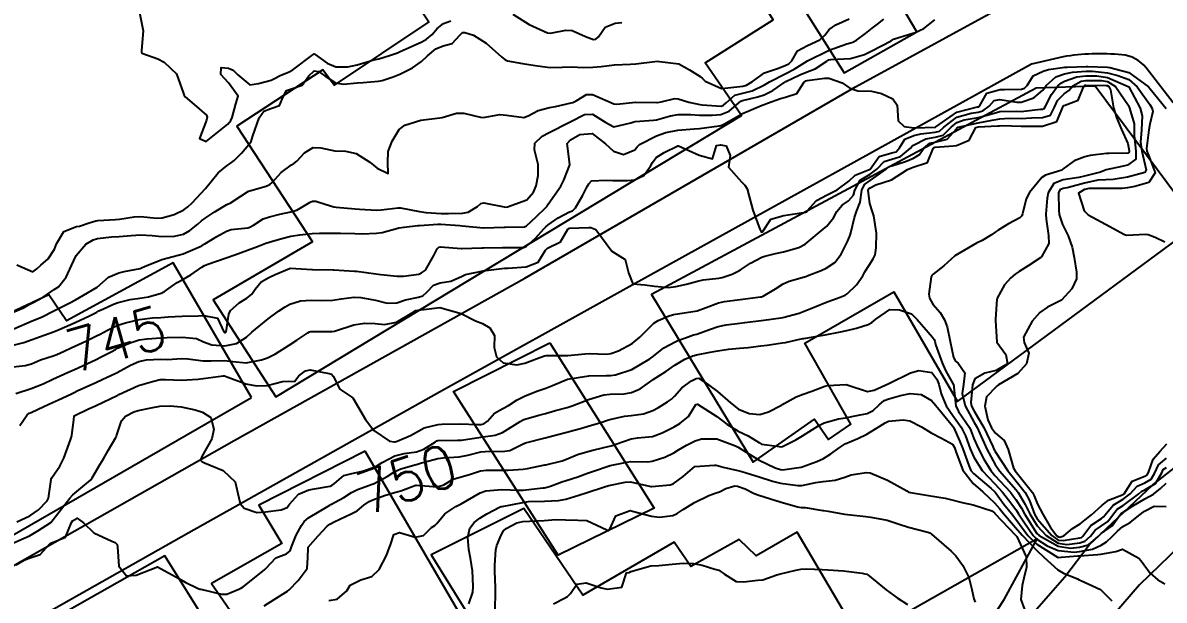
# Model space of a CAD drawing. Header units: metres. Extents: x 318500 to 325275, y 7408834 to 7428799.
# Drawn here: x 323402.2 to 323508.7, y 7420582.3 to 7420636.2 of the extents above; entities that cross this region are included whole.
import ezdxf
from ezdxf.enums import TextEntityAlignment as Align

# ---------------------------------------------------------------- set-up
doc = ezdxf.new("R2010")
doc.units = ezdxf.units.M
doc.header["$MEASUREMENT"] = 0
for name, color, linetype in [('Cotas', 45, 'Continuous'), ('Curvas de Nivel 1m', 11, 'Continuous'), ('Curvas de Nivel 5m', 15, 'Continuous'), ('Edificações', 30, 'Continuous'), ('Vias Primárias', 230, 'Continuous')]:
    doc.layers.add(name, color=color, linetype=linetype)
doc.styles.add('Style-STANDARD', font='STANDARD.shx')

msp = doc.modelspace()

# ---------------------------------------------------------------- linework, layer by layer
at = {"layer": 'Curvas de Nivel 1m', "flags": 128}
for points, elevation in [([(323401.08, 7420609.06), (323402.26, 7420609.58), (323402.78, 7420609.89), (323403.1, 7420610.05), (323404.09, 7420610.58), (323405.12, 7420611.27), (323405.29, 7420611.38), (323405.52, 7420611.54), (323406.24, 7420612.42), (323406.73, 7420613.53), (323407.16, 7420614.47), (323408.07, 7420615.51), (323408.76, 7420615.91), (323409.18, 7420616.03), (323410.47, 7420616.19), (323411.18, 7420616.24), (323412.32, 7420616.32), (323413.18, 7420616.38), (323414.28, 7420616.32), (323415.18, 7420616.24), (323416.34, 7420616.25), (323417.19, 7420616.45), (323417.79, 7420616.79), (323418.52, 7420617.37), (323418.88, 7420617.69), (323419.21, 7420617.94), (323420.06, 7420618.5), (323421.23, 7420619.21), (323421.31, 7420619.25), (323421.53, 7420619.33), (323422.54, 7420620.01), (323423.24, 7420620.46), (323424.89, 7420620.93), (323425.25, 7420621.09), (323425.47, 7420621.28), (323426.31, 7420622.22), (323427.28, 7420622.92), (323427.49, 7420623.04), (323427.75, 7420623.25), (323428.49, 7420624.05), (323429.3, 7420624.53), (323430.01, 7420624.5), (323431.3, 7420624.22), (323432.3, 7420624.19), (323433.29, 7420623.97), (323434.58, 7420623.16), (323435.27, 7420622.62), (323436.28, 7420622.12), (323436.25, 7420623.14), (323436.28, 7420624.15), (323436.66, 7420625.13), (323437.32, 7420626.22), (323437.83, 7420626.61), (323439.33, 7420627.1), (323441.11, 7420627.3), (323441.33, 7420627.35), (323442.66, 7420627.74), (323443.34, 7420627.73), (323445.02, 7420627.34), (323445.34, 7420627.36), (323446.71, 7420627.63), (323447.34, 7420627.56), (323448.96, 7420627.35), (323449.34, 7420627.49), (323450.29, 7420628), (323451.35, 7420628.26), (323451.9, 7420628.38), (323453.36, 7420628.7), (323453.52, 7420628.75), (323453.82, 7420628.9), (323454.78, 7420629.48), (323455.37, 7420629.5), (323456.77, 7420628.87), (323457.36, 7420628.61), (323457.62, 7420628.59), (323459.36, 7420628.78), (323459.41, 7420628.78), (323461.36, 7420628.73), (323461.42, 7420628.73), (323461.77, 7420628.8), (323463.04, 7420629.11), (323463.36, 7420629.08), (323464.33, 7420628.77), (323465.36, 7420628.55), (323465.58, 7420628.52), (323467.36, 7420628.41), (323467.59, 7420628.48), (323467.84, 7420628.72), (323468.65, 7420629.43), (323469.37, 7420629.62), (323470.24, 7420629.83), (323471.39, 7420630.39), (323471.56, 7420630.49), (323471.87, 7420630.66), (323473.4, 7420631.45), (323474.18, 7420631.85), (323475.42, 7420632.62), (323477.43, 7420633.64), (323479.1, 7420634.23), (323479.44, 7420634.3), (323479.64, 7420634.36), (323479.98, 7420634.55), (323480.83, 7420635.17), (323481.46, 7420635.67), (323481.95, 7420636.05), (323482.55, 7420636.52)], 742), ([(323401.37, 7420607.6), (323403.08, 7420608.35), (323403.94, 7420608.7), (323405.09, 7420609.28), (323405.59, 7420609.54), (323406.59, 7420610.04), (323407.1, 7420610.33), (323407.85, 7420610.77), (323409.12, 7420611.49), (323410.2, 7420612.42), (323411.14, 7420612.84), (323411.64, 7420612.96), (323413.15, 7420613.25), (323413.28, 7420613.3), (323413.55, 7420613.43), (323415.16, 7420614.08), (323416.21, 7420614.35), (323417.16, 7420614.6), (323418.89, 7420615.36), (323419.06, 7420615.47), (323419.17, 7420615.54), (323420.3, 7420616.23), (323421.19, 7420616.74), (323421.64, 7420616.88), (323423.2, 7420617.05), (323423.39, 7420617.11), (323423.71, 7420617.3), (323424.63, 7420617.87), (323425.21, 7420618.07), (323426.17, 7420618.31), (323427.22, 7420618.54), (323427.77, 7420618.7), (323428.71, 7420619.24), (323429.02, 7420619.45), (323429.23, 7420619.52), (323429.55, 7420619.54), (323430.51, 7420619.21), (323431.23, 7420619.01), (323431.45, 7420618.98), (323433.22, 7420618.8), (323433.62, 7420618.77), (323435.22, 7420618.69), (323435.65, 7420618.71), (323437.23, 7420618.92), (323437.44, 7420618.9), (323439.22, 7420618.55), (323439.83, 7420618.48), (323441.22, 7420618.39), (323441.91, 7420618.37), (323443.22, 7420618.41), (323443.76, 7420618.5), (323444.63, 7420619.03), (323444.95, 7420619.3), (323445.23, 7420619.36), (323445.54, 7420619.32), (323447.12, 7420618.99), (323447.23, 7420618.97), (323447.25, 7420618.97), (323447.43, 7420618.99), (323449.24, 7420619.64), (323449.84, 7420620.36), (323450.1, 7420620.95), (323450.29, 7420621.92), (323450.28, 7420622.95), (323449.93, 7420624.32), (323449.96, 7420624.95), (323450.65, 7420625.61), (323451.32, 7420625.95), (323453.22, 7420626.91), (323453.29, 7420626.95), (323453.33, 7420626.97), (323454.6, 7420627.63), (323455.34, 7420627.66), (323456.59, 7420626.87), (323457.33, 7420626.47), (323458.94, 7420626.84), (323459.21, 7420626.95), (323459.33, 7420626.97), (323461.06, 7420627.08), (323461.33, 7420627.13), (323462.62, 7420627.51), (323463.34, 7420627.63), (323464.49, 7420627.61), (323465.34, 7420627.57), (323466.53, 7420627.55), (323467.34, 7420627.62), (323468.12, 7420627.94), (323469, 7420628.7), (323469.2, 7420628.86), (323469.36, 7420628.92), (323470.79, 7420629.26), (323471.37, 7420629.46), (323472.18, 7420629.85), (323473.3, 7420630.64), (323473.39, 7420630.7), (323474.7, 7420631.32), (323475.4, 7420631.61), (323476.13, 7420631.89), (323477.22, 7420632.59), (323477.42, 7420632.71), (323477.59, 7420632.76), (323479.42, 7420632.86), (323480.75, 7420633.22), (323481.43, 7420633.55), (323483.22, 7420634.51), (323483.36, 7420634.6), (323483.44, 7420634.65), (323484.84, 7420635.09), (323485.45, 7420635.28), (323486.28, 7420635.65), (323487.29, 7420636.46)], 743), ([(323401.63, 7420613.59), (323403.14, 7420612.92), (323403.5, 7420613.21), (323403.87, 7420613.56), (323404.57, 7420614.15), (323405.16, 7420615.04), (323405.34, 7420615.55), (323406.01, 7420616.71), (323407.19, 7420617.15), (323407.5, 7420617.21), (323408.39, 7420617.5), (323409, 7420617.69), (323409.2, 7420617.72), (323410.85, 7420617.83), (323411.21, 7420617.86), (323412.59, 7420618.07), (323413.21, 7420618.1), (323414.68, 7420617.95), (323415.21, 7420617.96), (323416.33, 7420618.28), (323417.22, 7420618.72), (323417.6, 7420619.01), (323418, 7420619.38), (323419.24, 7420620.72), (323419.76, 7420621.35), (323420.44, 7420622.16), (323421.27, 7420622.87), (323421.55, 7420623.06), (323421.91, 7420623.32), (323422.6, 7420624), (323423.3, 7420624.81), (323423.51, 7420625.1), (323423.57, 7420625.31), (323423.65, 7420625.64), (323424.26, 7420627.3), (323424.69, 7420627.94), (323425.34, 7420628.18), (323426.15, 7420628.47), (323426.5, 7420629.27), (323426.79, 7420629.85), (323427.37, 7420630.06), (323428.26, 7420630.37), (323428.87, 7420631.24), (323429.39, 7420631.7), (323429.8, 7420631.63), (323430.38, 7420631.22), (323431.38, 7420630.58), (323432.12, 7420630.45), (323433.38, 7420630.58), (323433.94, 7420630.62), (323435.38, 7420630.72), (323435.74, 7420630.79), (323436.75, 7420631.13), (323437.39, 7420631.38), (323438.55, 7420631.96), (323439.4, 7420632.57), (323439.95, 7420633.09), (323440.74, 7420633.76), (323441.42, 7420634.03), (323442.25, 7420634.24), (323443, 7420635.05), (323443.22, 7420635.26), (323443.44, 7420635.28), (323444.26, 7420635.03), (323445.43, 7420634.28), (323446.87, 7420633), (323447.16, 7420632.75), (323447.41, 7420632.62), (323448.81, 7420632.37), (323449.4, 7420632.28), (323450.21, 7420632.15), (323451.4, 7420632.01), (323452.53, 7420632.05), (323453.4, 7420632.08), (323454.52, 7420632.01), (323455.4, 7420632.03), (323456.16, 7420632.11), (323457.4, 7420632.27), (323458.9, 7420632.33), (323459.41, 7420632.36), (323461.18, 7420632.58), (323461.41, 7420632.59), (323461.62, 7420632.58), (323463.41, 7420632.34), (323464.42, 7420631.78), (323465.39, 7420631.17), (323465.62, 7420630.98), (323465.87, 7420630.74), (323467.38, 7420630.04), (323467.99, 7420630.11), (323469.38, 7420630.27), (323469.73, 7420630.35), (323470.27, 7420630.69), (323471.4, 7420631.5), (323472.71, 7420631.95), (323473.41, 7420632.22), (323473.68, 7420632.36), (323473.95, 7420632.63), (323474.49, 7420633.57), (323475.43, 7420634.07), (323476.57, 7420634.6), (323477.02, 7420635.03), (323477.45, 7420635.55), (323478.05, 7420635.99), (323479.29, 7420636.56)], 741), ([(323401.05, 7420606.03), (323402.3, 7420606.34), (323403.06, 7420606.63), (323403.74, 7420606.88), (323405.07, 7420607.33), (323405.22, 7420607.39), (323405.58, 7420607.54), (323407.08, 7420608.19), (323408.42, 7420608.84), (323409.09, 7420609.18), (323409.3, 7420609.28), (323409.72, 7420609.48), (323410.66, 7420609.91), (323411.1, 7420610.06), (323412.22, 7420610.34), (323413.11, 7420610.47), (323413.92, 7420610.61), (323415.11, 7420610.95), (323415.43, 7420611.09), (323415.86, 7420611.4), (323416.59, 7420611.94), (323417.13, 7420612.22), (323417.88, 7420612.64), (323418.9, 7420613.36), (323419.15, 7420613.52), (323419.45, 7420613.65), (323421.16, 7420614.25), (323421.97, 7420614.51), (323423.17, 7420614.94), (323424.09, 7420615.3), (323424.86, 7420615.6), (323425.18, 7420615.71), (323426.38, 7420616.06), (323427.19, 7420616.26), (323428.03, 7420616.4), (323429.19, 7420616.51), (323429.87, 7420616.54), (323431.19, 7420616.53), (323431.85, 7420616.53), (323433.19, 7420616.5), (323433.87, 7420616.48), (323435.19, 7420616.53), (323435.74, 7420616.59), (323437.2, 7420617), (323437.29, 7420617.03), (323437.77, 7420617.11), (323439.05, 7420617.26), (323439.2, 7420617.26), (323440.91, 7420617.37), (323441.2, 7420617.37), (323442.99, 7420617.25), (323443.2, 7420617.24), (323445.18, 7420617.04), (323445.2, 7420617.04), (323447.1, 7420617.09), (323447.2, 7420617.09), (323449.02, 7420617.14), (323449.2, 7420617.23), (323450.1, 7420618.07), (323451, 7420618.94), (323451.11, 7420619.06), (323451.23, 7420619.24), (323452.41, 7420620.92), (323452.69, 7420621.49), (323453.24, 7420622.91), (323453.24, 7420622.95), (323452.99, 7420624.91), (323453.31, 7420625.27), (323454.16, 7420625.74), (323455.32, 7420625.85), (323456.56, 7420624.87), (323457.3, 7420624.2), (323458.26, 7420623.88), (323459.3, 7420624.33), (323459.52, 7420624.61), (323459.74, 7420624.82), (323461.32, 7420625.64), (323462.19, 7420625.93), (323463.32, 7420626.17), (323464.85, 7420626.29), (323465.33, 7420626.31), (323467.18, 7420626.57), (323467.33, 7420626.58), (323467.43, 7420626.61), (323467.6, 7420626.72), (323468.7, 7420627.35), (323469.35, 7420627.72), (323471.18, 7420628.49), (323471.36, 7420628.56), (323471.68, 7420628.67), (323472.9, 7420629.12), (323473.37, 7420629.25), (323474.41, 7420629.59), (323475.09, 7420630.62), (323475.25, 7420630.76), (323475.39, 7420630.8), (323476.99, 7420631), (323477.4, 7420631.02), (323478.66, 7420630.57), (323479.38, 7420630.08), (323480.11, 7420629.82), (323481.38, 7420629.79), (323482.31, 7420629.59), (323483.37, 7420629.07), (323483.78, 7420628.5), (323483.87, 7420627.03), (323484.43, 7420626.49), (323485.34, 7420626.38), (323485.44, 7420626.38), (323487.34, 7420626.43), (323487.36, 7420626.44), (323487.39, 7420626.46), (323489.35, 7420627.83), (323491.28, 7420628.32), (323491.36, 7420628.33), (323491.41, 7420628.35), (323491.47, 7420628.4), (323492.15, 7420629.62), (323493.38, 7420629.96), (323493.81, 7420629.95), (323495.38, 7420629.99), (323495.66, 7420630.07), (323495.9, 7420630.34), (323496.49, 7420631.24), (323497.41, 7420631.67), (323497.92, 7420631.81), (323499.42, 7420632.04), (323499.66, 7420632.05), (323501.42, 7420632.11), (323501.58, 7420632.11), (323503.42, 7420632.04), (323503.64, 7420632.02), (323505.41, 7420631.54), (323507.23, 7420630.19), (323507.39, 7420630.03), (323508.89, 7420628.17)], 744), ([(323401.54, 7420601.59), (323402.99, 7420602.03), (323404.08, 7420602.48), (323405, 7420602.9), (323406.37, 7420603.53), (323406.81, 7420603.73), (323407.01, 7420603.82), (323408.16, 7420604.36), (323409.03, 7420604.76), (323409.52, 7420605), (323410.43, 7420605.48), (323410.83, 7420605.69), (323411.04, 7420605.8), (323412.2, 7420606.31), (323413.06, 7420606.58), (323413.8, 7420606.68), (323415.06, 7420606.76), (323415.67, 7420606.79), (323417.06, 7420606.83), (323418.39, 7420606.7), (323419.06, 7420606.41), (323419.82, 7420606.11), (323421.05, 7420606.04), (323422.13, 7420606.24), (323423.06, 7420606.83), (323423.57, 7420607.3), (323425.08, 7420608.55), (323426.07, 7420609.27), (323426.68, 7420609.67), (323427.1, 7420609.9), (323428.12, 7420610.22), (323429.11, 7420610.3), (323430.06, 7420610.26), (323431.11, 7420610.28), (323431.9, 7420610.4), (323433.11, 7420610.56), (323433.74, 7420610.53), (323435.11, 7420610.28), (323436.21, 7420610.02), (323437.1, 7420610.04), (323437.91, 7420610.31), (323439.11, 7420610.56), (323439.52, 7420610.68), (323439.94, 7420611.08), (323440.52, 7420611.69), (323441.13, 7420611.91), (323442.12, 7420612.07), (323443.14, 7420612.51), (323443.51, 7420612.67), (323445.15, 7420613.02), (323447.15, 7420613.26), (323447.45, 7420613.28), (323449.15, 7420613.39), (323450.27, 7420613.84), (323450.97, 7420614.94), (323451.05, 7420615.06), (323451.17, 7420615.15), (323452.38, 7420615.72), (323453.06, 7420616.91), (323453.12, 7420616.99), (323453.2, 7420617.01), (323455.02, 7420617.07), (323455.2, 7420617.07), (323455.66, 7420616.88), (323457.17, 7420614.86), (323458.41, 7420614.09), (323458.7, 7420612.84), (323459.13, 7420611.82), (323460.23, 7420611.72), (323461.13, 7420611.61), (323462.46, 7420611.46), (323463.13, 7420611.56), (323464.12, 7420611.79), (323465.14, 7420612.06), (323465.69, 7420612.19), (323467.14, 7420612.35), (323467.46, 7420612.4), (323468.4, 7420612.71), (323468.9, 7420612.96), (323469.16, 7420613.13), (323470.1, 7420613.75), (323471.17, 7420614.31), (323471.44, 7420614.41), (323472.42, 7420614.65), (323473.18, 7420614.81), (323474.6, 7420615.21), (323475.19, 7420615.52), (323476.51, 7420616.6), (323476.89, 7420616.91), (323477.21, 7420617.19), (323477.83, 7420617.98), (323478.15, 7420618.58), (323478.65, 7420619.16), (323479.24, 7420619.55), (323479.71, 7420620.1), (323479.84, 7420620.55), (323480.33, 7420621.49), (323481.28, 7420622.06), (323481.9, 7420622.53), (323482.58, 7420623.23), (323483.29, 7420623.46), (323484.09, 7420623.7), (323485.02, 7420624.48), (323485.16, 7420624.63), (323485.31, 7420624.75), (323486.45, 7420625.34), (323487.33, 7420625.5), (323488.08, 7420625.7), (323488.82, 7420626.44), (323489.34, 7420626.88), (323490.03, 7420627.11), (323491.35, 7420627.34), (323492.18, 7420627.56), (323493.36, 7420627.9), (323494.92, 7420627.92), (323495.36, 7420627.91), (323497.15, 7420628.12), (323497.36, 7420628.13), (323497.5, 7420628.17), (323497.59, 7420628.32), (323498.19, 7420629.5), (323498.78, 7420630.31), (323499.11, 7420630.58), (323499.4, 7420630.72), (323500.56, 7420631.13), (323501.4, 7420631.23), (323502.43, 7420631.23), (323503.4, 7420631.06), (323505.35, 7420630.22), (323505.39, 7420630.19), (323506.47, 7420628.2), (323506.64, 7420627.49), (323506.58, 7420626.2), (323506.5, 7420625.03), (323506.6, 7420624.2), (323507.02, 7420622.46), (323506.91, 7420622.2), (323505.28, 7420621.78), (323503.95, 7420621.55), (323503.27, 7420621.52), (323502.5, 7420621.48), (323501.27, 7420621.22), (323499.78, 7420620.81), (323499.26, 7420620.7), (323498.97, 7420620.59), (323498.83, 7420620.3), (323498.86, 7420618.68), (323498.9, 7420618.3), (323499.22, 7420617.34), (323499.73, 7420616.29), (323500.12, 7420615.22), (323500.3, 7420614.28), (323500.53, 7420612.91), (323500.51, 7420612.28), (323500.08, 7420611.34), (323499.12, 7420610.3), (323497.8, 7420609.62), (323497.11, 7420609.13), (323496.38, 7420608.33), (323495.56, 7420606.83), (323495.63, 7420606.34), (323496.06, 7420605.34), (323495.85, 7420604.34), (323495.03, 7420603.45), (323493.25, 7420602.38), (323493.11, 7420602.28), (323493.02, 7420602.21), (323492.13, 7420601.26), (323491.95, 7420600.39), (323492.23, 7420599.12), (323492.58, 7420598.38), (323492.96, 7420597.88), (323493.78, 7420597.2), (323494.13, 7420596.36), (323494.65, 7420594.62), (323494.8, 7420594.35), (323494.91, 7420594.21), (323496.4, 7420592.33), (323496.57, 7420592.02), (323496.87, 7420591.25), (323497.37, 7420590.31), (323498.08, 7420589.06), (323498.67, 7420588.3), (323498.83, 7420588.19), (323498.95, 7420588.18), (323499.33, 7420588.29), (323500.14, 7420588.98), (323500.85, 7420589.41), (323501.33, 7420589.79), (323501.92, 7420590.25), (323502.87, 7420591.11), (323503.5, 7420591.61), (323504.88, 7420592.15), (323504.97, 7420592.22), (323505.72, 7420593.38), (323506.91, 7420593.86), (323507.12, 7420593.97), (323507.23, 7420594.19), (323507.67, 7420595.44), (323508.3, 7420596.17), (323508.95, 7420596.88)], 746), ([(323401.93, 7420598.6), (323402.6, 7420599.58), (323402.8, 7420599.73), (323402.96, 7420599.8), (323404.17, 7420600.36), (323404.98, 7420600.73), (323405.54, 7420600.99), (323406.68, 7420601.52), (323406.99, 7420601.67), (323407.28, 7420601.81), (323409, 7420602.6), (323409.6, 7420602.88), (323410.88, 7420603.47), (323410.97, 7420603.52), (323411.01, 7420603.54), (323412.25, 7420604.22), (323413.03, 7420604.55), (323413.75, 7420604.71), (323415.03, 7420604.77), (323415.68, 7420604.75), (323417.03, 7420604.83), (323417.6, 7420604.82), (323419.03, 7420604.61), (323419.77, 7420604.61), (323421.03, 7420604.67), (323421.8, 7420604.55), (323423.03, 7420604.44), (323424.47, 7420604.73), (323425.03, 7420604.91), (323425.79, 7420605.27), (323427.05, 7420606.08), (323427.75, 7420606.55), (323428.78, 7420607.23), (323428.96, 7420607.34), (323429.07, 7420607.37), (323429.22, 7420607.37), (323431.07, 7420607.37), (323431.29, 7420607.41), (323433.08, 7420607.99), (323434.09, 7420608.15), (323435.08, 7420608.1), (323435.95, 7420608.01), (323437.08, 7420608.22), (323438.54, 7420609.1), (323438.87, 7420609.32), (323439.09, 7420609.37), (323440.62, 7420609.55), (323441.1, 7420609.61), (323443.09, 7420609.04), (323444.43, 7420608.37), (323445.08, 7420608.11), (323445.78, 7420607.71), (323446.21, 7420607), (323446.19, 7420605.86), (323446.39, 7420605), (323447.03, 7420604.43), (323448.3, 7420604.24), (323449.03, 7420604.42), (323450.45, 7420604.95), (323450.89, 7420605.1), (323451.04, 7420605.11), (323452.85, 7420605.11), (323453.04, 7420605.12), (323454.64, 7420605.29), (323455.05, 7420605.3), (323456.65, 7420605.26), (323457.05, 7420605.32), (323457.78, 7420605.57), (323459.06, 7420606.24), (323459.76, 7420606.82), (323461.09, 7420608.13), (323461.49, 7420608.4), (323462.41, 7420608.79), (323462.92, 7420608.96), (323463.1, 7420608.98), (323463.33, 7420609.01), (323465.11, 7420609.3), (323465.96, 7420609.59), (323467.11, 7420610.04), (323467.66, 7420610.17), (323469.12, 7420610.35), (323471.04, 7420610.59), (323471.12, 7420610.61), (323471.27, 7420610.67), (323472.44, 7420611.34), (323473.14, 7420611.8), (323473.71, 7420612.07), (323475.15, 7420612.48), (323475.26, 7420612.51), (323475.53, 7420612.61), (323476.68, 7420613.07), (323477.16, 7420613.27), (323477.96, 7420613.79), (323478.55, 7420614.57), (323479.19, 7420615.83), (323479.41, 7420616.35), (323479.47, 7420616.56), (323479.79, 7420617.99), (323479.99, 7420618.55), (323480.34, 7420619.45), (323480.5, 7420620.55), (323480.73, 7420621.08), (323481.27, 7420621.46), (323482.76, 7420622.52), (323483.04, 7420622.75), (323483.28, 7420622.84), (323484.56, 7420623.22), (323485.3, 7420623.55), (323485.88, 7420623.89), (323486.28, 7420624.47), (323486.84, 7420624.94), (323487.32, 7420625.03), (323488.45, 7420625.32), (323489.34, 7420626.31), (323489.38, 7420626.38), (323489.49, 7420626.43), (323491.34, 7420626.85), (323492.64, 7420627.09), (323493.35, 7420627.23), (323494.25, 7420627.27), (323495.35, 7420627.24), (323496.31, 7420627.3), (323497.35, 7420627.33), (323498.1, 7420627.57), (323498.47, 7420628.31), (323498.74, 7420628.94), (323499.38, 7420629.56), (323499.81, 7420629.87), (323500.19, 7420630.29), (323500.94, 7420630.73), (323501.4, 7420630.8), (323502.86, 7420630.78), (323503.4, 7420630.69), (323504.17, 7420630.23), (323505.36, 7420628.46), (323505.47, 7420628.22), (323505.9, 7420626.76), (323505.91, 7420626.21), (323505.89, 7420625.66), (323506.05, 7420624.21), (323506.04, 7420623.46), (323505.29, 7420622.89), (323504.74, 7420622.78), (323503.28, 7420622.44), (323503.14, 7420622.39), (323502.75, 7420622.25), (323501.28, 7420621.86), (323500.73, 7420621.74), (323499.27, 7420621.52), (323498.39, 7420621.18), (323497.86, 7420620.31), (323497.77, 7420619.8), (323497.67, 7420618.32), (323497.69, 7420617.85), (323497.92, 7420616.31), (323497.93, 7420615.57), (323497.24, 7420614.32), (323497.21, 7420614.29), (323497.18, 7420614.27), (323496.01, 7420613.49), (323495.16, 7420612.95), (323494.8, 7420612.71), (323494.38, 7420612.36), (323493.8, 7420611.71), (323493.12, 7420610.48), (323493.1, 7420610.41), (323493.09, 7420610.38), (323492.95, 7420608.53), (323492.95, 7420608.38), (323493.07, 7420606.38), (323493.91, 7420605.23), (323494.07, 7420604.36), (323493.03, 7420603.73), (323491.95, 7420603.47), (323491.03, 7420602.95), (323490.8, 7420602.4), (323490.66, 7420600.74), (323490.73, 7420600.4), (323490.98, 7420599.93), (323491.87, 7420598.39), (323492.7, 7420596.62), (323492.81, 7420596.38), (323492.94, 7420596.15), (323494.12, 7420594.36), (323494.9, 7420593.38), (323495.73, 7420592.34), (323496.14, 7420591.6), (323496.61, 7420590.32), (323496.85, 7420589.89), (323498.21, 7420588.31), (323498.82, 7420587.9), (323499.28, 7420587.84), (323500.83, 7420588.09), (323500.97, 7420588.13), (323501.11, 7420588.27), (323501.85, 7420589.25), (323502.86, 7420589.92), (323503.05, 7420590.05), (323503.18, 7420590.24), (323503.94, 7420591.16), (323504.87, 7420591.7), (323505.54, 7420592.21), (323506.17, 7420592.92), (323506.9, 7420593.25), (323507.5, 7420593.58), (323507.83, 7420594.18), (323508.16, 7420594.93), (323508.93, 7420595.53)], 747), ([(323401.63, 7420589.59), (323402.84, 7420590.17), (323403.67, 7420590.73), (323404.47, 7420591.55), (323404.59, 7420591.81), (323404.83, 7420593.55), (323404.84, 7420593.59), (323404.88, 7420593.67), (323405.64, 7420594.79), (323406.03, 7420595.53), (323406.66, 7420597.26), (323406.73, 7420597.52), (323406.76, 7420597.7), (323406.95, 7420599.12), (323407, 7420599.48), (323407.04, 7420599.52), (323408.33, 7420600.14), (323408.97, 7420600.44), (323409.69, 7420600.77), (323410.99, 7420601.38), (323411.05, 7420601.41), (323411.16, 7420601.47), (323413, 7420602.31), (323414.3, 7420602.71), (323415, 7420602.87), (323415.52, 7420602.89), (323417, 7420602.82), (323418.56, 7420602.92), (323419.01, 7420602.97), (323420.88, 7420603.21), (323421.01, 7420603.21), (323421.18, 7420603.16), (323423, 7420602.48), (323424, 7420602.29), (323425, 7420602.33), (323426.43, 7420602.69), (323427, 7420602.74), (323427.55, 7420602.69), (323427.96, 7420603.24), (323428.56, 7420603.69), (323429.02, 7420603.77), (323430.79, 7420603.43), (323431.01, 7420603.37), (323431.16, 7420603.2), (323431.78, 7420601.97), (323432.99, 7420601.17), (323434.16, 7420599.16), (323434.94, 7420598.11), (323436.4, 7420597.13), (323436.87, 7420597.06), (323436.93, 7420597.06), (323437.14, 7420597.12), (323438.37, 7420597.66), (323438.94, 7420597.98), (323439.65, 7420598.38), (323440.95, 7420598.69), (323441.31, 7420598.71), (323442.96, 7420598.74), (323444.62, 7420598.68), (323444.96, 7420598.69), (323445.22, 7420598.75), (323445.56, 7420599), (323446.22, 7420599.75), (323446.98, 7420600.18), (323447.52, 7420600.45), (323448.31, 7420600.97), (323449, 7420601.34), (323450.16, 7420601.78), (323451.01, 7420602.08), (323451.62, 7420602.32), (323453.02, 7420602.91), (323455.02, 7420603.21), (323456.63, 7420603.26), (323457.02, 7420603.26), (323457.5, 7420603.33), (323459.03, 7420603.82), (323460.72, 7420604.8), (323461.04, 7420605.07), (323462, 7420605.85), (323463.06, 7420606.41), (323463.33, 7420606.52), (323464.03, 7420606.77), (323464.79, 7420607.04), (323465.08, 7420607.13), (323466.27, 7420607.54), (323467.09, 7420607.82), (323467.83, 7420607.98), (323469.09, 7420608.14), (323469.58, 7420608.21), (323471.1, 7420608.4), (323471.33, 7420608.43), (323472.92, 7420608.64), (323473.1, 7420608.67), (323474.64, 7420609.09), (323475.11, 7420609.26), (323476.21, 7420609.7), (323477.11, 7420610.06), (323478.45, 7420610.57), (323478.93, 7420610.76), (323479.12, 7420610.88), (323479.98, 7420611.71), (323480.57, 7420612.55), (323480.78, 7420612.92), (323481.17, 7420613.55), (323481.56, 7420614.15), (323481.72, 7420614.53), (323481.83, 7420615.17), (323481.85, 7420616.53), (323481.61, 7420618.15), (323481.49, 7420618.54), (323481.24, 7420619.32), (323481.08, 7420620.54), (323481.13, 7420620.67), (323481.26, 7420620.78), (323481.8, 7420621.06), (323483.27, 7420621.53), (323484.75, 7420622.49), (323485.11, 7420622.65), (323485.28, 7420622.69), (323486.62, 7420623.14), (323487.14, 7420624.46), (323487.22, 7420624.55), (323487.31, 7420624.57), (323489.05, 7420624.7), (323489.31, 7420624.74), (323490.5, 7420625.23), (323491.13, 7420626.4), (323491.34, 7420626.47), (323493.18, 7420626.55), (323493.34, 7420626.56), (323493.54, 7420626.58), (323495.34, 7420626.52), (323495.52, 7420626.52), (323497.34, 7420626.53), (323498.69, 7420626.96), (323499.23, 7420628.3), (323499.26, 7420628.4), (323499.36, 7420628.47), (323500.68, 7420628.97), (323501.2, 7420630.27), (323501.31, 7420630.36), (323501.39, 7420630.37), (323503.29, 7420630.34), (323503.39, 7420630.32), (323503.53, 7420630.24), (323503.7, 7420629.92), (323503.98, 7420628.23), (323504.25, 7420627.33), (323504.71, 7420626.23), (323505.32, 7420624.91), (323505.44, 7420624.22), (323505.43, 7420624.09), (323505.31, 7420624.01), (323503.57, 7420623.98), (323503.31, 7420623.97), (323501.79, 7420623.78), (323501.3, 7420623.66), (323500.3, 7420623.28), (323499.28, 7420622.55), (323499.16, 7420622.42), (323498.74, 7420622.31), (323497.63, 7420621.96), (323497.27, 7420621.74), (323496.14, 7420620.34), (323495.83, 7420619.76), (323495.49, 7420618.35), (323495.42, 7420618.15), (323495.22, 7420617.96), (323494.16, 7420617.42), (323493.21, 7420616.82), (323492.94, 7420616.64), (323492.59, 7420616.39), (323491.72, 7420615.87), (323491.19, 7420615.61), (323489.18, 7420614.43), (323488.13, 7420613.48), (323487.15, 7420612.7), (323487.02, 7420612.59), (323486.97, 7420612.46), (323486.73, 7420610.86), (323486.81, 7420610.46), (323487.11, 7420609.9), (323487.79, 7420609.13), (323488.19, 7420608.44), (323488.46, 7420607.81), (323488.73, 7420606.44), (323489.05, 7420604.95), (323489.22, 7420604.6), (323489.48, 7420604.42), (323490.1, 7420603.49), (323489.97, 7420602.42), (323489.86, 7420601.57), (323490.12, 7420600.41), (323490.97, 7420598.87), (323491.25, 7420598.4), (323491.49, 7420597.85), (323492.14, 7420596.39), (323492.92, 7420594.95), (323493.33, 7420594.37), (323494.88, 7420592.58), (323495.07, 7420592.35), (323495.74, 7420591.21), (323496.17, 7420590.33), (323496.84, 7420589.22), (323497.68, 7420588.31), (323498.82, 7420587.6), (323499.61, 7420587.49), (323500.82, 7420587.65), (323501.3, 7420587.79), (323501.81, 7420588.26), (323502.27, 7420588.82), (323502.84, 7420589.22), (323503.44, 7420589.64), (323503.88, 7420590.23), (323504.32, 7420590.77), (323504.87, 7420591.13), (323506.33, 7420592.2), (323506.62, 7420592.45), (323506.89, 7420592.59), (323507.88, 7420593.19), (323508.47, 7420594.17), (323508.61, 7420594.47), (323508.92, 7420594.68)], 748), ([(323401.27, 7420587.59), (323402.33, 7420588.06), (323402.81, 7420588.29), (323403.61, 7420588.77), (323404.8, 7420589.55), (323406.37, 7420591.53), (323406.57, 7420591.81), (323406.86, 7420592.12), (323407.62, 7420592.75), (323408.5, 7420593.5), (323408.68, 7420593.7), (323408.89, 7420594.07), (323409.41, 7420594.98), (323409.71, 7420595.48), (323410.16, 7420596.24), (323410.89, 7420597.47), (323410.9, 7420597.5), (323410.93, 7420597.62), (323411.39, 7420599.03), (323411.78, 7420599.46), (323412.55, 7420599.86), (323412.97, 7420599.99), (323414.16, 7420600.24), (323414.97, 7420600.39), (323415.95, 7420600.42), (323416.97, 7420600.33), (323418.28, 7420600.06), (323418.97, 7420599.82), (323419.73, 7420599.35), (323420.03, 7420598.26), (323419.82, 7420597.35), (323418.91, 7420595.68), (323418.79, 7420595.36), (323418.91, 7420595.22), (323419.16, 7420595.11), (323420.9, 7420594.38), (323422.01, 7420593.32), (323422.34, 7420591.83), (323422.47, 7420591.31), (323422.85, 7420590.87), (323424.03, 7420590.48), (323424.84, 7420590.53), (323426.31, 7420590.73), (323426.85, 7420590.94), (323426.99, 7420591.11), (323427.07, 7420591.25), (323427.93, 7420592.18), (323428.87, 7420592.58), (323429.41, 7420592.69), (323430.88, 7420592.94), (323431.07, 7420593.01), (323431.29, 7420593.19), (323432.16, 7420593.91), (323432.89, 7420594.11), (323433.77, 7420594.29), (323434.9, 7420594.64), (323435.24, 7420594.81), (323435.72, 7420595.14), (323436.92, 7420595.75), (323437.78, 7420595.96), (323438.92, 7420596.14), (323439.63, 7420596.37), (323440.7, 7420597.07), (323440.83, 7420597.17), (323440.93, 7420597.2), (323442.76, 7420597.21), (323442.93, 7420597.21), (323443.13, 7420597.23), (323444.94, 7420597.5), (323446.26, 7420597.68), (323446.95, 7420597.94), (323448.61, 7420598.97), (323448.83, 7420599.1), (323448.96, 7420599.16), (323450.35, 7420599.56), (323450.97, 7420599.72), (323451.91, 7420599.98), (323452.98, 7420600.27), (323453.46, 7420600.42), (323454.68, 7420600.88), (323454.9, 7420600.97), (323454.99, 7420601.01), (323456.41, 7420601.45), (323457, 7420601.51), (323458.31, 7420601.53), (323459, 7420601.66), (323459.81, 7420602.02), (323460.9, 7420602.8), (323461.02, 7420602.88), (323462.2, 7420603.62), (323463.03, 7420604.21), (323463.98, 7420604.77), (323464.72, 7420605.08), (323465.05, 7420605.17), (323466.35, 7420605.43), (323467.05, 7420605.57), (323468.05, 7420605.71), (323469.06, 7420605.8), (323469.87, 7420605.88), (323471.06, 7420606.01), (323471.64, 7420606.08), (323473.06, 7420606.3), (323473.35, 7420606.35), (323474.56, 7420606.63), (323474.99, 7420606.7), (323475.07, 7420606.71), (323476.69, 7420606.98), (323477.08, 7420607.06), (323478.34, 7420607.31), (323479.08, 7420607.46), (323479.98, 7420607.66), (323481.09, 7420608.02), (323481.43, 7420608.2), (323481.78, 7420608.53), (323483.11, 7420609.42), (323484.01, 7420609.4), (323485.11, 7420609), (323485.65, 7420608.47), (323487.08, 7420606.84), (323487.25, 7420606.63), (323487.3, 7420606.46), (323487.37, 7420606.15), (323487.97, 7420604.45), (323488.3, 7420603.71), (323489.02, 7420602.46), (323489.03, 7420602.44), (323489.26, 7420600.43), (323489.5, 7420599.91), (323490.53, 7420598.41), (323490.67, 7420598.12), (323490.95, 7420597.39), (323491.38, 7420596.4), (323491.86, 7420595.45), (323492.52, 7420594.38), (323492.9, 7420593.93), (323494.35, 7420592.36), (323494.59, 7420592.06), (323494.87, 7420591.68), (323495.38, 7420590.86), (323495.66, 7420590.34), (323496.83, 7420588.52), (323497.04, 7420588.32), (323498.82, 7420587.31), (323499.95, 7420587.14), (323500.81, 7420587.23), (323501.63, 7420587.45), (323502.55, 7420588.24), (323502.68, 7420588.39), (323502.83, 7420588.5), (323503.84, 7420589.23), (323504.57, 7420590.22), (323504.7, 7420590.38), (323504.86, 7420590.49), (323505.68, 7420591.02), (323506.88, 7420591.74), (323507.69, 7420592.18), (323508.36, 7420592.7), (323508.9, 7420593.22)], 749), ([(323424.73, 7420581.75), (323425.66, 7420582.34), (323426.75, 7420583.04), (323426.88, 7420583.12), (323427.05, 7420583.25), (323427.89, 7420584.11), (323428.73, 7420585.23), (323428.74, 7420585.26), (323428.79, 7420586.23), (323428.82, 7420587.21), (323428.83, 7420587.23), (323429.75, 7420588.28), (323430.61, 7420589.2), (323430.83, 7420589.38), (323431.26, 7420589.61), (323432.84, 7420590.35), (323433.38, 7420590.63), (323434.01, 7420591.16), (323434.5, 7420591.51), (323434.86, 7420591.66), (323435.95, 7420592.05), (323436.87, 7420592.35), (323437.48, 7420592.5), (323438.88, 7420593.02), (323438.94, 7420593.03), (323440.88, 7420592.87), (323441.49, 7420593.06), (323442.36, 7420593.57), (323442.89, 7420593.74), (323443.89, 7420594.03), (323444.9, 7420594.35), (323445.47, 7420594.43), (323446.9, 7420594.42), (323447.47, 7420594.41), (323448.9, 7420594.52), (323449.28, 7420594.58), (323450.91, 7420594.91), (323450.93, 7420594.91), (323451.01, 7420594.93), (323452.53, 7420595.3), (323452.92, 7420595.44), (323453.95, 7420595.87), (323454.93, 7420596.16), (323455.5, 7420596.31), (323456.94, 7420596.65), (323457.1, 7420596.69), (323457.52, 7420596.84), (323458.95, 7420597.33), (323459.55, 7420597.43), (323460.95, 7420597.57), (323461.86, 7420597.89), (323462.96, 7420598.48), (323463.5, 7420598.77), (323464.3, 7420599.43), (323464.99, 7420600.55), (323465.15, 7420600.58), (323466.97, 7420599.43), (323467.88, 7420598.71), (323468.95, 7420598.05), (323469.88, 7420597.62), (323470.94, 7420596.96), (323471.13, 7420596.86), (323472.59, 7420596.65), (323472.94, 7420596.6), (323472.97, 7420596.6), (323473.09, 7420596.64), (323474.33, 7420597.24), (323474.95, 7420597.62), (323476.49, 7420598.6), (323476.79, 7420598.76), (323476.96, 7420598.83), (323478.32, 7420599.22), (323478.97, 7420599.32), (323480.02, 7420599.51), (323480.98, 7420599.71), (323481.53, 7420599.98), (323482.1, 7420600.52), (323482.58, 7420600.93), (323483, 7420601.09), (323484.11, 7420601.38), (323485.01, 7420601.59), (323486.01, 7420601.47), (323487, 7420600.91), (323487.39, 7420600.45), (323488.96, 7420598.57), (323489.05, 7420598.43), (323489.63, 7420597.1), (323489.9, 7420596.42), (323490.48, 7420594.84), (323490.67, 7420594.4), (323490.91, 7420594.12), (323492.56, 7420592.71), (323492.88, 7420592.43), (323492.92, 7420592.38), (323493.75, 7420591.25), (323494.46, 7420590.36), (323494.85, 7420589.86), (323495.99, 7420588.33), (323496.82, 7420587.52), (323498.75, 7420586.3), (323498.8, 7420586.28), (323499.08, 7420586.3), (323500.65, 7420586.42), (323500.8, 7420586.42), (323502.51, 7420586.54), (323502.8, 7420586.57), (323504.19, 7420586.84), (323504.81, 7420587.06), (323506.34, 7420586.2), (323506.56, 7420585.96), (323506.79, 7420585.62), (323507.4, 7420584.8), (323508.11, 7420584.17), (323508.77, 7420583.82)], 751), ([(323430.74, 7420582.26), (323431.54, 7420582.38), (323432.44, 7420583.17), (323432.75, 7420583.67), (323433.75, 7420584.17), (323434.76, 7420584.5), (323435.45, 7420585.14), (323436.12, 7420586.46), (323436.38, 7420587.13), (323436.49, 7420587.44), (323436.82, 7420588.42), (323437.33, 7420588.6), (323438.82, 7420588.18), (323439.57, 7420588.33), (323440.33, 7420589.08), (323440.65, 7420589.26), (323440.84, 7420589.44), (323441.57, 7420590.34), (323442.61, 7420591.04), (323442.86, 7420591.16), (323443.11, 7420591.29), (323444.87, 7420592.29), (323445.4, 7420592.48), (323446.88, 7420592.6), (323448.45, 7420592.54), (323448.88, 7420592.56), (323450.72, 7420592.77), (323450.88, 7420592.78), (323451.01, 7420592.79), (323451.44, 7420592.92), (323452.48, 7420593.32), (323452.89, 7420593.45), (323453.98, 7420593.8), (323454.9, 7420594.13), (323455.45, 7420594.32), (323456.91, 7420594.83), (323456.93, 7420594.83), (323457.01, 7420594.85), (323458.56, 7420595.18), (323458.92, 7420595.23), (323460.51, 7420595.21), (323460.92, 7420595.25), (323462.09, 7420595.62), (323462.93, 7420596.03), (323463.39, 7420596.31), (323464.12, 7420596.76), (323464.94, 7420597.16), (323465.54, 7420597.34), (323466.95, 7420597.35), (323468.7, 7420596.7), (323468.94, 7420596.57), (323469.28, 7420596.35), (323470.92, 7420595.35), (323472.41, 7420594.65), (323472.91, 7420594.48), (323473.08, 7420594.46), (323474.39, 7420594.63), (323474.83, 7420594.7), (323474.91, 7420594.72), (323476.29, 7420595.23), (323476.92, 7420595.52), (323477.58, 7420595.93), (323478.45, 7420596.57), (323478.94, 7420596.87), (323480.11, 7420597.39), (323480.95, 7420597.79), (323482.18, 7420598.52), (323482.65, 7420598.83), (323482.97, 7420598.99), (323484.34, 7420599.11), (323484.97, 7420599.02), (323486.05, 7420598.47), (323486.95, 7420597.92), (323487.91, 7420597.41), (323488.94, 7420596.85), (323489.11, 7420596.6), (323489.18, 7420596.43), (323489.3, 7420596.06), (323489.91, 7420594.42), (323490.89, 7420593.17), (323491.77, 7420592.39), (323492.87, 7420591.36), (323493.32, 7420590.83), (323493.7, 7420590.37), (323494.84, 7420589.06), (323495.44, 7420588.34), (323496.81, 7420586.93), (323497.47, 7420586.31), (323498.79, 7420585.12), (323499.31, 7420584.82), (323500.62, 7420584.27), (323500.78, 7420584.18), (323500.93, 7420584.11), (323502.77, 7420583.29), (323503.81, 7420582.23)], 752), ([(323443.81, 7420581.95), (323444.19, 7420583.02), (323444.22, 7420583.55), (323444.15, 7420585.02), (323443.98, 7420586.21), (323443.82, 7420587.02), (323443.72, 7420588.12), (323443.9, 7420589.02), (323444.31, 7420589.54), (323444.84, 7420589.93), (323445.51, 7420590.34), (323446.73, 7420590.99), (323446.82, 7420591.03), (323446.86, 7420591.04), (323446.91, 7420591.04), (323448.86, 7420591.41), (323449.39, 7420591.48), (323450.87, 7420591.53), (323452.19, 7420591.59), (323452.87, 7420591.72), (323454.07, 7420592.09), (323454.87, 7420592.34), (323456.47, 7420592.86), (323456.77, 7420592.96), (323456.88, 7420592.99), (323458.41, 7420593.31), (323458.89, 7420593.32), (323460.8, 7420592.89), (323460.88, 7420592.88), (323462.61, 7420593.05), (323462.89, 7420593.15), (323463.83, 7420593.83), (323464.91, 7420594.75), (323466.75, 7420594.89), (323466.91, 7420594.88), (323467.56, 7420594.71), (323468.91, 7420594.4), (323469.3, 7420594.3), (323470.9, 7420593.8), (323472.14, 7420593.4), (323472.89, 7420593.21), (323474.53, 7420592.98), (323474.89, 7420592.99), (323476.21, 7420593.28), (323476.89, 7420593.37), (323477.99, 7420593.48), (323478.9, 7420593.77), (323479.48, 7420593.97), (323480.9, 7420594.2), (323481.28, 7420594.16), (323482.89, 7420593.48), (323484.69, 7420592.48), (323484.81, 7420592.41), (323484.88, 7420592.38), (323485.03, 7420592.33), (323486.88, 7420592.03), (323488.25, 7420591.82), (323488.87, 7420591.66), (323489.85, 7420591.4), (323490.87, 7420591.18), (323492.62, 7420590.63), (323492.86, 7420590.43), (323492.89, 7420590.41), (323492.91, 7420590.38), (323494.83, 7420588.36), (323494.94, 7420588.23), (323495.83, 7420586.33), (323495.84, 7420585.38), (323495.6, 7420584.34), (323495.46, 7420583.65), (323495.32, 7420582.34), (323495.66, 7420581.41)], 753), ([(323446.28, 7420581.44), (323446.3, 7420582.99), (323446.29, 7420583.47), (323446.24, 7420585), (323446.24, 7420585.54), (323446.35, 7420586.99), (323446.42, 7420587.38), (323446.82, 7420588.35), (323447.05, 7420588.76), (323447.3, 7420588.98), (323448.29, 7420589.51), (323448.84, 7420589.64), (323450.1, 7420589.69), (323450.84, 7420589.73), (323451.94, 7420589.82), (323452.84, 7420589.77), (323453.99, 7420589.74), (323454.84, 7420589.73), (323456.69, 7420588.85), (323456.83, 7420588.78), (323456.89, 7420588.79), (323456.95, 7420588.85), (323457.52, 7420590.17), (323458.86, 7420590.64), (323459.09, 7420590.6), (323460.85, 7420590.14), (323461.6, 7420590.04), (323462.85, 7420590.18), (323463.25, 7420590.37), (323463.8, 7420590.76), (323464.87, 7420591.39), (323466.21, 7420592.07), (323466.88, 7420592.3), (323467.19, 7420592.4), (323467.81, 7420592.71), (323468.63, 7420592.96), (323468.88, 7420592.94), (323469.59, 7420592.69), (323470.44, 7420592.24), (323470.87, 7420592.09), (323471.97, 7420591.75), (323472.87, 7420591.47), (323474.49, 7420591), (323474.86, 7420590.95), (323475.19, 7420590.95), (323476.86, 7420590.66), (323476.93, 7420590.65), (323477.35, 7420590.58), (323478.86, 7420590.32), (323479.14, 7420590.27), (323480.85, 7420590.09), (323481.34, 7420590.04), (323482.85, 7420589.74), (323483.97, 7420589.37), (323484.84, 7420589.1), (323486.66, 7420588.63), (323486.83, 7420588.57), (323487, 7420588.46), (323488.81, 7420586.87), (323489.25, 7420586.42), (323489.91, 7420585.53), (323490.48, 7420584.4), (323490.76, 7420583.28), (323490.93, 7420582.4), (323491.06, 7420582.09)], 754)]:
    msp.add_lwpolyline(points, dxfattribs=dict(at, elevation=elevation))
at = {"layer": 'Curvas de Nivel 5m', "flags": 128}
for points, elevation in [([(323413.02, 7420637.45), (323413.44, 7420635.44), (323413.27, 7420633.59), (323413.26, 7420633.44), (323413.32, 7420633.35), (323413.41, 7420633.31), (323414.8, 7420632.82), (323415.4, 7420632.51), (323416.53, 7420631.4), (323417.18, 7420629.58), (323417.25, 7420629.39), (323417.36, 7420629.27), (323418.19, 7420628.54), (323419.33, 7420627.55), (323419.4, 7420627.36), (323419.33, 7420627.09), (323418.68, 7420625.37), (323419.31, 7420625.11), (323419.46, 7420625.21), (323419.62, 7420625.36), (323421.32, 7420626.73), (323421.6, 7420627.05), (323421.73, 7420627.33), (323422.07, 7420628.6), (323422.29, 7420629.32), (323421.38, 7420630.57), (323420.67, 7420631.35), (323420.72, 7420632.02), (323421.4, 7420631.95), (323421.82, 7420631.76), (323422.27, 7420631.33), (323423.38, 7420630.4), (323424.18, 7420630.5), (323425.38, 7420630.82), (323425.69, 7420630.98), (323426.22, 7420631.27), (323427.04, 7420631.61), (323427.4, 7420631.8), (323429.28, 7420633.23), (323429.35, 7420633.29), (323429.41, 7420633.28), (323429.48, 7420633.23), (323430.61, 7420632.42), (323431.4, 7420632.07), (323432.53, 7420632.06), (323433.4, 7420632.27), (323434.96, 7420632.71), (323435.41, 7420632.83), (323436.42, 7420633.13), (323437.15, 7420633.39), (323437.42, 7420633.49), (323438.53, 7420634.01), (323439.43, 7420634.41), (323439.87, 7420634.65), (323440.4, 7420635.09), (323440.87, 7420635.65), (323441.46, 7420636.1), (323442.15, 7420636.37)], 740), ([(323447.92, 7420636.98), (323449.46, 7420636.01), (323451.15, 7420635.23), (323451.44, 7420635.2), (323452.87, 7420635.49), (323453.45, 7420635.45), (323454.69, 7420634.89), (323455.44, 7420634.62), (323455.67, 7420634.64), (323455.93, 7420634.88), (323456.55, 7420635.77), (323457.46, 7420636.14), (323458.1, 7420636.22)], 740), ([(323401.02, 7420604.04), (323402.42, 7420604.18), (323403.02, 7420604.36), (323403.86, 7420604.73), (323405.03, 7420605.09), (323405.37, 7420605.21), (323406.05, 7420605.53), (323406.72, 7420605.85), (323407.05, 7420606), (323408.09, 7420606.47), (323409.06, 7420606.95), (323409.42, 7420607.13), (323410.09, 7420607.48), (323410.73, 7420607.81), (323411.07, 7420607.95), (323411.79, 7420608.18), (323413.08, 7420608.49), (323414.3, 7420608.64), (323415.08, 7420608.68), (323415.77, 7420608.72), (323417.08, 7420608.78), (323418.55, 7420608.83), (323419.09, 7420608.86), (323420.36, 7420608.62), (323420.96, 7420607.33), (323421.01, 7420607.28), (323421.07, 7420607.27), (323421.12, 7420607.28), (323421.16, 7420607.33), (323421.42, 7420608.99), (323421.57, 7420609.33), (323422.37, 7420610.05), (323423.11, 7420610.49), (323423.56, 7420610.86), (323423.88, 7420611.3), (323424.43, 7420611.99), (323425.14, 7420612.41), (323425.75, 7420612.67), (323427.08, 7420613.25), (323427.15, 7420613.27), (323427.67, 7420613.24), (323429.15, 7420613.15), (323429.23, 7420613.14), (323431.15, 7420613.12), (323431.23, 7420613.12), (323433.15, 7420613.01), (323433.32, 7420613), (323435.14, 7420612.75), (323435.61, 7420612.67), (323437.14, 7420612.52), (323437.71, 7420612.54), (323439.14, 7420612.72), (323439.41, 7420612.83), (323439.76, 7420613.08), (323440.55, 7420614.46), (323440.85, 7420615.07), (323441.01, 7420615.23), (323441.17, 7420615.27), (323443.09, 7420615.12), (323443.17, 7420615.12), (323445.03, 7420615.16), (323445.17, 7420615.17), (323446.97, 7420615.19), (323447.17, 7420615.19), (323448.93, 7420615.21), (323449.18, 7420615.3), (323450.05, 7420616.09), (323450.82, 7420616.94), (323451, 7420617.14), (323451.21, 7420617.32), (323452.16, 7420617.98), (323453.22, 7420618.52), (323453.5, 7420618.64), (323453.78, 7420618.9), (323454.45, 7420620.1), (323454.87, 7420620.89), (323455, 7420621.14), (323455.26, 7420621.43), (323456.65, 7420621.48), (323457.26, 7420621.45), (323458.63, 7420621.47), (323459.26, 7420621.51), (323460.16, 7420621.92), (323460.78, 7420622.81), (323460.95, 7420623.14), (323461.29, 7420623.6), (323462.03, 7420624.06), (323463.31, 7420624.68), (323463.39, 7420624.69), (323465.3, 7420623.82), (323466.54, 7420623.48), (323466.93, 7420624.73), (323467.31, 7420624.8), (323467.83, 7420624.71), (323468.21, 7420623.8), (323468.04, 7420622.71), (323469.27, 7420621.34), (323469.58, 7420621.02), (323469.78, 7420620.69), (323469.97, 7420619.97), (323470.33, 7420618.68), (323470.97, 7420616.91), (323471.08, 7420616.67), (323471.18, 7420616.65), (323471.2, 7420616.65), (323471.23, 7420616.67), (323472.01, 7420617.86), (323473.22, 7420618.19), (323473.61, 7420618.25), (323475.23, 7420618.51), (323475.31, 7420618.54), (323475.38, 7420618.62), (323476.27, 7420619.58), (323477.25, 7420620.12), (323477.57, 7420620.27), (323478.19, 7420620.58), (323479.27, 7420621.41), (323479.88, 7420621.95), (323481.28, 7420622.53), (323482.12, 7420623.71), (323483.3, 7420624.03), (323483.68, 7420624.13), (323484, 7420624.5), (323484.49, 7420625.33), (323485.33, 7420625.67), (323485.99, 7420625.82), (323487.33, 7420625.97), (323487.72, 7420626.07), (323488.15, 7420626.45), (323489.35, 7420627.36), (323490.69, 7420627.74), (323491.35, 7420627.84), (323491.79, 7420627.96), (323492.38, 7420628.39), (323492.83, 7420628.92), (323493.37, 7420629.03), (323494.95, 7420628.77), (323495.37, 7420628.77), (323496.53, 7420629.18), (323497.38, 7420629.88), (323497.56, 7420630.15), (323497.68, 7420630.32), (323498.59, 7420631.13), (323499.41, 7420631.43), (323500.13, 7420631.57), (323501.41, 7420631.67), (323502.01, 7420631.67), (323503.41, 7420631.5), (323504.39, 7420631.26), (323505.4, 7420630.88), (323506.19, 7420630.21), (323507.37, 7420628.54), (323507.57, 7420628.19), (323507.64, 7420627.91), (323507.35, 7420626.72), (323507.26, 7420626.19), (323507.06, 7420624.44), (323507.09, 7420624.19), (323507.3, 7420623.68), (323507.87, 7420622.18), (323507.27, 7420621.26), (323505.96, 7420620.9), (323505.27, 7420620.78), (323504.77, 7420620.72), (323503.26, 7420620.71), (323501.7, 7420620.7), (323501.26, 7420620.62), (323500.71, 7420620.28), (323501.24, 7420618.64), (323501.62, 7420618.26), (323503.22, 7420617.37), (323505, 7420616.42), (323505.2, 7420616.36), (323506.94, 7420616.45), (323507.2, 7420616.42), (323507.87, 7420616.18), (323508.75, 7420615.72)], 745), ([(323401.57, 7420585.59), (323402.33, 7420586.03), (323402.78, 7420586.19), (323403.81, 7420586.54), (323404.73, 7420587.55), (323404.77, 7420587.59), (323404.8, 7420587.6), (323406.19, 7420588.15), (323406.74, 7420589.52), (323406.83, 7420589.69), (323407.28, 7420589.95), (323407.87, 7420589.5), (323408.82, 7420588.58), (323410.49, 7420587.79), (323410.8, 7420587.66), (323410.99, 7420587.47), (323411.02, 7420587.25), (323411.15, 7420585.46), (323411.87, 7420584.57), (323412.76, 7420584.63), (323414.77, 7420585.41), (323416.76, 7420584.31), (323417.33, 7420583.96), (323418.55, 7420583.36), (323418.75, 7420583.31), (323418.81, 7420583.3), (323420.74, 7420582.83), (323421.22, 7420582.84), (323422.35, 7420583.31), (323422.61, 7420583.45), (323422.75, 7420583.54), (323423.83, 7420584.37), (323424.77, 7420585.14), (323424.9, 7420585.28), (323425.82, 7420586.23), (323426.79, 7420586.62), (323427.14, 7420586.9), (323427.28, 7420587.25), (323427.7, 7420588.35), (323428.2, 7420589.24), (323428.45, 7420589.62), (323428.84, 7420589.98), (323430.7, 7420591.05), (323430.85, 7420591.14), (323430.94, 7420591.2), (323432.16, 7420591.88), (323432.87, 7420592.33), (323433.42, 7420592.62), (323434.88, 7420593.14), (323434.91, 7420593.15), (323436.18, 7420593.84), (323436.9, 7420594.29), (323437.46, 7420594.55), (323438.91, 7420594.95), (323439.02, 7420594.98), (323439.41, 7420595.09), (323440.58, 7420595.41), (323440.91, 7420595.5), (323441.42, 7420595.57), (323442.92, 7420595.65), (323443.73, 7420595.83), (323444.93, 7420596.14), (323445.73, 7420596.2), (323446.93, 7420596.16), (323447.63, 7420596.27), (323448.94, 7420596.9), (323448.98, 7420596.92), (323449.11, 7420596.96), (323450.95, 7420597.45), (323452.11, 7420597.75), (323452.95, 7420597.98), (323454.45, 7420598.38), (323454.96, 7420598.52), (323456.12, 7420598.87), (323456.75, 7420599.08), (323456.96, 7420599.14), (323458.34, 7420599.47), (323458.97, 7420599.53), (323460.12, 7420599.67), (323460.98, 7420599.98), (323461.5, 7420600.28), (323462.34, 7420600.79), (323462.73, 7420601.05), (323463, 7420601.33), (323463.69, 7420602.09), (323464.58, 7420602.76), (323465.02, 7420602.98), (323465.28, 7420603.01), (323465.7, 7420602.74), (323467.01, 7420601.76), (323468.23, 7420600.71), (323468.98, 7420600.12), (323469.96, 7420599.7), (323470.97, 7420599.62), (323471.77, 7420599.86), (323472.99, 7420600.49), (323473.09, 7420600.54), (323473.25, 7420600.64), (323474.36, 7420601.27), (323475, 7420601.5), (323475.82, 7420601.8), (323477.02, 7420602.26), (323477.29, 7420602.31), (323479.02, 7420602.42), (323479.22, 7420602.36), (323481.01, 7420601.77), (323481.64, 7420601.9), (323483.02, 7420602.51), (323485.03, 7420603.51), (323485.8, 7420603.71), (323487.03, 7420603.53), (323487.5, 7420602.92), (323487.68, 7420602.45), (323487.89, 7420601.56), (323488.35, 7420600.44), (323488.98, 7420599.53), (323489.75, 7420598.42), (323490.15, 7420597.61), (323490.61, 7420596.4), (323490.93, 7420595.64), (323491.72, 7420594.39), (323492.89, 7420593.15), (323493.61, 7420592.37), (323494.17, 7420591.66), (323494.86, 7420590.76), (323495.02, 7420590.51), (323495.11, 7420590.35), (323495.6, 7420589.59), (323496.48, 7420588.33), (323496.82, 7420587.99), (323497.77, 7420587.35), (323498.81, 7420586.91), (323500.3, 7420586.78), (323500.81, 7420586.82), (323502.01, 7420587.05), (323502.82, 7420587.41), (323503.33, 7420587.72), (323503.86, 7420588.23), (323504.33, 7420588.73), (323504.84, 7420589.15), (323505.53, 7420589.53), (323506.35, 7420590.2), (323506.86, 7420590.59), (323507.76, 7420591.07), (323508.87, 7420591.03)], 750), ([(323451.72, 7420581.94), (323452.74, 7420582.46), (323453.03, 7420582.63), (323453.29, 7420582.9), (323453.88, 7420583.77), (323454.77, 7420583.89), (323456.17, 7420583.45), (323456.76, 7420583.32), (323458.09, 7420583.5), (323458.52, 7420584.83), (323458.74, 7420584.87), (323458.78, 7420584.88), (323458.93, 7420584.97), (323460.79, 7420585.5), (323461.53, 7420585.53), (323462.79, 7420585.64), (323463.81, 7420585.74), (323464.79, 7420585.72), (323465.59, 7420585.54), (323466.78, 7420585.19), (323467.14, 7420585.08), (323467.66, 7420584.71), (323468.77, 7420584.03), (323469.44, 7420584.01), (323470.77, 7420584.14), (323471.24, 7420584.19), (323472.55, 7420584.64), (323472.78, 7420584.72), (323474.32, 7420585.09), (323474.79, 7420585.17), (323475.37, 7420585.2), (323476.79, 7420585.15), (323477.32, 7420585.12), (323478.78, 7420585.03), (323480.53, 7420584.79), (323480.78, 7420584.75), (323480.95, 7420584.71), (323481.21, 7420584.53), (323482.76, 7420583.25), (323483.78, 7420582.49), (323484.74, 7420581.89)], 755)]:
    msp.add_lwpolyline(points, dxfattribs=dict(at, elevation=elevation))
at = {"layer": 'Edificações'}
for points in [[(323475.06, 7420674.87), (323466.49, 7420669.56), (323479.08, 7420649.67), (323470.39, 7420644.95), (323478.83, 7420631.51), (323485.61, 7420635.35), (323483.11, 7420639.63), (323493.03, 7420645.82), (323488.42, 7420652.72), (323490.15, 7420653.94), (323486.31, 7420659.04), (323485.35, 7420658.28), (323475.06, 7420674.87)], [(323429.24, 7420615.72), (323419.96, 7420610.31), (323425.8, 7420601.28), (323469.27, 7420627.54), (323465.88, 7420632.43), (323472.22, 7420636.45), (323468.39, 7420642.65), (323461.73, 7420639.14), (323448.1, 7420658.93), (323440.57, 7420653.97), (323446.28, 7420644.93), (323437.74, 7420639.78), (323440.07, 7420636.27), (323431.26, 7420630.36), (323430.19, 7420631.8), (323422.16, 7420626.53), (323429.24, 7420615.72)], [(323511.85, 7420617.39), (323502.26, 7420630.25), (323496.76, 7420630.09), (323460.87, 7420610.83), (323470.35, 7420595.16), (323476.06, 7420599.18), (323477.38, 7420597.28), (323479.45, 7420598.7), (323475.16, 7420606.26), (323483.47, 7420611.07), (323489.4, 7420600.84), (323511.85, 7420617.39)], [(323423.55, 7420601.21), (323416.21, 7420613.76), (323406.26, 7420608.36), (323404.62, 7420610.79), (323400.51, 7420608.86), (323394.1, 7420619.61), (323390.81, 7420617.74), (323400.51, 7420600.14), (323392.37, 7420595.72), (323397.71, 7420586.34), (323423.55, 7420601.21)], [(323451.38, 7420606.3), (323461.11, 7420590.86), (323452.15, 7420586.49), (323442.37, 7420601.77), (323451.38, 7420606.3)], [(323434.15, 7420596.18), (323424.22, 7420591.15), (323426.38, 7420587.58), (323419.79, 7420583.83), (323427.83, 7420572.24), (323433.25, 7420576.03), (323437.46, 7420571.13), (323442.43, 7420573.16), (323443.15, 7420571.58), (323445.05, 7420572.61), (323444.19, 7420574.2), (323446.22, 7420575.44), (323434.15, 7420596.18)], [(323468, 7420541.73), (323476.18, 7420554.9), (323483.72, 7420567.02), (323493.78, 7420582.34), (323496.86, 7420588.02), (323480.34, 7420578.64), (323474.44, 7420588.64), (323470.63, 7420586.41), (323469.04, 7420587.95), (323464.53, 7420585.42), (323462.97, 7420587.7), (323454.44, 7420582.76), (323448.94, 7420590.83), (323440.3, 7420586.52), (323449.16, 7420572.21), (323458.31, 7420576.86), (323462.92, 7420568.84), (323454.97, 7420564.19), (323468, 7420541.73)], [(323459.45, 7420527.06), (323466.68, 7420539.4), (323456.71, 7420555.66), (323453.08, 7420562.91), (323453.81, 7420563.69), (323451.56, 7420567.7), (323443.06, 7420562.66), (323440.02, 7420566.38), (323436.19, 7420572.43), (323430.22, 7420569.21), (323433.25, 7420563.93), (323431.25, 7420562.86), (323430.42, 7420562.76), (323427.68, 7420566.82), (323415.45, 7420586.43), (323402.83, 7420579.26)]]:
    msp.add_lwpolyline(points, close=True, dxfattribs=at)
at = {"layer": 'Vias Primárias'}
for points in [[(323715.64, 7420145.55, 0), (323709.04, 7420132.94)], [(323831.09, 7420001.79, 0), (323833.84, 7420008.44, 0.220888)], [(323205.07, 7420933.77, 0), (323207.3, 7420931.93, 0.020742), (323210.31, 7420929.65), (323213.33, 7420928.87), (323214.56, 7420929.48), (323216.06, 7420926.78), (323213.87, 7420925.31), (323213.87, 7420924.56), (323218.07, 7420917.64), (323222.11, 7420910.97), (323227.38, 7420903.13), (323230.22, 7420898.98, 0.38291), (323236.45, 7420897.46), (323249.5, 7420903.93), (323257.59, 7420907.84)], [(323398.17, 7420583.76), (323421.91, 7420597.2), (323449.04, 7420612.35), (323479.91, 7420630.21), (323492.7, 7420637.19, 0.336145), (323496.93, 7420646.62), (323483.98, 7420664.41), (323476.17, 7420675.02), (323465.69, 7420691.79), (323456.07, 7420709.46), (323455.58, 7420710.56, 0.27415), (323453.76, 7420711.85), (323452.85, 7420711.66), (323435.5, 7420704.16), (323424.49, 7420699.55), (323411.82, 7420693.32), (323402.05, 7420689.23), (323388.04, 7420683.21), (323373.11, 7420676.54), (323363.35, 7420672.04), (323352.91, 7420667.17), (323342.32, 7420662.01), (323331.87, 7420657.51), (323328.91, 7420656.1)], [(323509.55, 7420628.72), (323507.01, 7420631.98, 0.208144), (323504.74, 7420633.2, 0.060992), (323499.26, 7420633.01), (323496.32, 7420632.33), (323458.79, 7420611.52), (323441.09, 7420601.7), (323417.69, 7420588.56), (323402.23, 7420579.83)], [(323461.5, 7420525.58), (323464.08, 7420530.13), (323468.39, 7420537.5), (323472.73, 7420544.64), (323477.22, 7420552.13), (323481.06, 7420558.41), (323485.87, 7420566.05), (323490.53, 7420573.16), (323494.83, 7420579.2), (323499.43, 7420584.45), (323501.71, 7420587.44), (323507.63, 7420593.06), (323512.14, 7420596.6, 0.090125)], [(323533.19, 7420476.29), (323545.1, 7420491.01), (323548.66, 7420495.26, 0.28002), (323549.13, 7420498.29), (323546.19, 7420508.57), (323542.64, 7420523.61), (323538.37, 7420539.01), (323534.61, 7420554.51), (323530.03, 7420572.06), (323526.02, 7420588.18), (323523.96, 7420593.6, 0.45194), (323518.76, 7420594.01, 0.031474), (323511.03, 7420588.19), (323506.39, 7420583.71), (323500.59, 7420576.97), (323493.67, 7420567.4), (323484.67, 7420553.54), (323477.35, 7420541.08), (323469.79, 7420529.03), (323465.75, 7420522.6)]]:
    msp.add_lwpolyline(points, format="xyb", dxfattribs=at)

# ---------------------------------------------------------------- texts
at = {"layer": 'Cotas', "style": 'Style-STANDARD'}
for s, rotation, p in [('745', 15.9715, (323410.9, 7420606.66, 745)), ('750', 19.2164, (323438.04, 7420593.59, 750))]:
    msp.add_text(s, height=4, rotation=rotation, dxfattribs=at).set_placement(p, align=Align.MIDDLE_CENTER)

doc.saveas('drawing.dxf')
